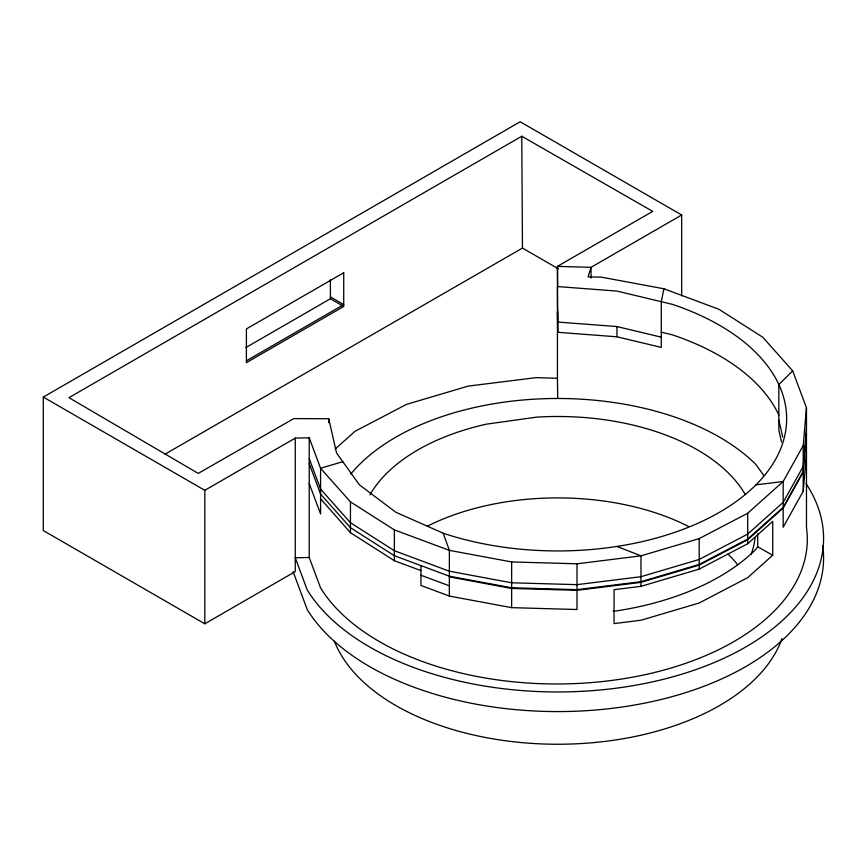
<?xml version="1.0" encoding="UTF-8"?>
<svg xmlns="http://www.w3.org/2000/svg" width="866" height="866" viewBox="0 0 866 866"><rect width="100%" height="100%" fill="white"/><g stroke="black" fill="none" stroke-linecap="round" stroke-linejoin="round"><path stroke-width="1.3" d="M803.226 445.546L783.178 481.507L783.178 527.21L803.226 491.249L803.226 445.546L806.473 407.81L792.682 370.875L762.816 337.264L718.888 309.259L663.908 288.779L601.621 277.196L588.068 276.817L591.034 267.334L681.683 214.995L681.683 295.891M806.473 428.659L803.226 466.384L783.178 502.356L747.694 534.095L699.187 559.447L640.97 576.702L577.005 584.658L511.644 582.786L449.357 571.214L394.376 550.722L350.449 522.718L320.582 489.106L309.216 458.644M806.473 433.639L803.226 472.057L783.178 508.017L747.694 539.756L699.187 565.119L640.97 582.363L577.005 590.32L511.644 588.458L449.357 576.875M803.226 491.249L806.473 453.513M663.908 288.779L661.278 301.693L661.278 347.396L616.949 336.798L557.693 332.295L557.444 312.074M803.226 471.375L783.178 507.335L747.694 539.074L699.187 564.437L640.97 581.681L577.005 589.638L511.644 587.765L449.357 576.193L394.376 555.712L350.449 527.708L320.582 494.096L309.216 463.635M757.718 533.759L757.718 546.792L755.964 549.239A228.938 132.173 0 0 1 616.949 610.833L613.139 611.115M792.682 370.875L778.837 384.558L778.837 430.261L781.533 442.104M335.218 449.01L355.028 431.29L406.479 404.39L468.235 386.095L536.086 377.652L557.444 378.258L557.693 398.479M295.252 438.109L295.252 571.582L204.809 623.801L43.3 530.555L43.3 397.083L204.809 490.318L295.252 438.109L309.216 437.806L320.582 468.268L350.449 501.879L394.376 529.884L449.357 550.365L511.644 561.937L577.005 563.809L640.97 555.853L699.187 538.609L747.694 513.246L783.178 481.507L755.964 484.852A228.938 132.173 0 0 1 443.219 533.229L395.805 512.228L359.422 484.852L336.549 452.972L328.755 418.765L293.769 418.603L198.227 473.41L68.955 397.667L521.765 136.243L652.704 211.38L557.444 266.371L557.444 378.258M747.694 543.74L772.721 521.354L772.721 555.258L747.694 577.644L699.187 602.996L640.97 620.24L614.059 623.596L614.059 589.692L640.97 586.347L699.187 569.103L747.694 543.74L747.694 513.246M43.3 397.083L520.174 121.76L681.683 214.995M245.825 347.591L330.401 298.759L342.611 305.817M246.399 360.776L343.726 304.583L330.401 296.876M165.049 454.152L522.469 248.077L558.516 268.893M342.806 461.686L320.582 468.268L320.582 513.971L309.216 483.509M806.473 407.81L806.473 527.502A250.664 144.719 0 0 1 609.437 680.73A250.664 144.719 0 0 1 320.582 587.949L309.216 557.498L295.252 557.791L307.311 590.103A265.884 153.509 0 0 0 649.857 682.44A265.884 153.509 0 0 0 806.084 483.683M420.941 565.606L420.941 585.481L449.357 596.068L511.644 607.651L577.005 609.512L577.005 563.809M661.278 337.166L616.949 326.558L557.693 322.055L557.444 287.22M661.278 332.176L672.168 334.785A228.938 132.173 0 0 1 778.837 415.041M320.582 498.751L350.449 532.698L394.376 560.703L420.941 570.607M420.941 575.251L449.357 585.838M616.949 546.435L640.97 555.853L640.97 586.347M757.718 546.792L772.721 555.258M763.78 475.456L755.964 464.566A228.938 132.173 0 0 0 548.427 398.587A228.938 132.173 0 0 0 350.817 474.038M293.109 571.69L307.311 609.718A265.884 153.509 0 0 0 613.702 708.139A265.884 153.509 0 0 0 822.7 545.602M443.219 533.229L449.357 550.365L449.357 596.068M778.837 420.021L782.734 437.124M521.765 136.243L522.469 248.077M699.187 538.609L699.187 569.103M616.949 326.558L616.949 336.798M591.034 278.094L591.034 267.334L557.444 266.371L557.693 286.581L616.949 291.084L672.168 304.291A228.938 132.173 0 0 1 755.964 484.852M557.607 310.19L557.693 332.295M511.644 561.937L511.644 607.651M394.376 529.884L394.376 560.703M350.449 501.879L350.449 532.698M330.401 279.631L330.401 298.759M328.755 418.765L328.755 422.705M309.216 437.806L309.216 557.498M204.809 490.318L204.809 623.801M755.033 537.959A197.74 114.16 0 0 1 751.125 554.359M369.912 494.876A197.74 114.16 0 0 1 486.432 424.156L536.606 417.141A197.74 114.16 0 0 1 745.063 494.161M427.274 526.257A197.74 114.16 0 0 1 688.156 526.268M727.938 553.991A197.74 114.16 0 0 1 737.713 564.838M781.998 638.545A228.938 132.173 0 0 1 559.999 744.24A228.938 132.173 0 0 1 334.363 641.143M343.726 272.747L246.399 328.928L246.399 362.648L343.726 306.456L343.726 272.747"/></g></svg>
